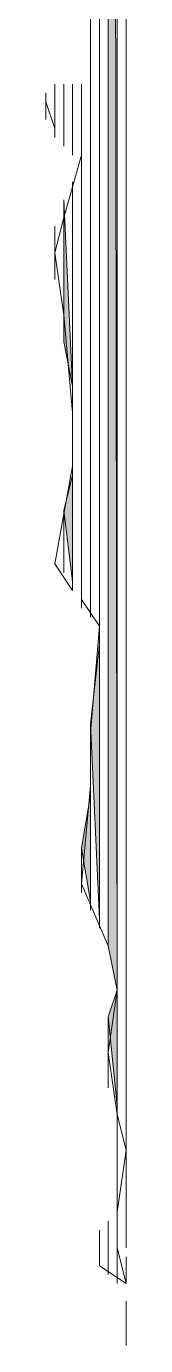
# Model space of a CAD drawing. Header units: millimetres. Extents: x -30643 to 86172, y -19411 to 63186.
# Drawn here: x 82399.9 to 82406.3, y -1929.2 to -1824.7 of the extents above; entities that cross this region are included whole.
import ezdxf

# ---------------------------------------------------------------- set-up
doc = ezdxf.new("R2010")
doc.units = ezdxf.units.MM

msp = doc.modelspace()

# ---------------------------------------------------------------- hatches: boundary and pattern name
h = msp.add_hatch(color=0)
h.dxf.hatch_style = 2
h.paths.add_polyline_path([(82404.87, -1897.5), (82405.57, -1901.02), (82404.87, -1448.56)])
h = msp.add_hatch(color=0)
h.dxf.hatch_style = 2
h.paths.add_polyline_path([(82401.35, -1849.65), (82402.05, -1853.17), (82401.35, -1838.4)])
h = msp.add_hatch(color=0)
h.dxf.hatch_style = 2
h.paths.add_polyline_path([(82401.35, -1847.54), (82401.35, -1849.65), (82401.35, -1839.1)])
h = msp.add_hatch(color=0)
h.dxf.hatch_style = 2
h.paths.add_polyline_path([(82402.05, -1869.36), (82402.05, -1855.28), (82402.05, -1859.51)])
h = msp.add_hatch(color=0)
h.dxf.hatch_style = 2
h.paths.add_polyline_path([(82402.05, -1868.65), (82402.05, -1860.21), (82401.35, -1863.02)])
h = msp.add_hatch(color=0)
h.dxf.hatch_style = 2
h.paths.add_polyline_path([(82404.16, -1895.39), (82404.16, -1873.58), (82403.46, -1879.91)])
h = msp.add_hatch(color=0)
h.dxf.hatch_style = 2
h.paths.add_polyline_path([(82403.46, -1893.99), (82403.46, -1885.54), (82402.75, -1889.76)])
h = msp.add_hatch(color=0)
h.dxf.hatch_style = 2
h.paths.add_polyline_path([(82405.57, -1910.17), (82405.57, -1901.02), (82404.87, -1903.13)])
h = msp.add_hatch(color=0)
h.dxf.hatch_style = 2
h.paths.add_polyline_path([(82404.87, -1908.76), (82404.87, -1903.13), (82404.87, -1905.95)])
h = msp.add_hatch(color=0)
h.dxf.hatch_style = 2
h.paths.add_polyline_path([(82405.57, -1923.54), (82405.57, -1915.1), (82405.57, -1917.21)])

# ---------------------------------------------------------------- linework, layer by layer
at = {"color": 0, "lineweight": 0}
for points in [[(82403.46, -1871.47), (82403.46, -1448.56)], [(82404.16, -1872.17), (82404.16, -1448.56)], [(82404.16, -1872.17), (82404.16, -1448.56)], [(82404.16, -1872.17), (82404.16, -1448.56)], [(82404.16, -1895.39), (82404.16, -1448.56)], [(82404.16, -1896.1), (82404.16, -1448.56)], [(82404.16, -1896.1), (82404.16, -1448.56)], [(82404.87, -1896.8), (82404.87, -1448.56)], [(82404.87, -1896.8), (82404.87, -1448.56)], [(82404.87, -1897.5), (82404.87, -1448.56)], [(82404.87, -1897.5), (82405.57, -1901.02), (82404.87, -1448.56)], [(82405.57, -1901.02), (82405.57, -1448.56)], [(82405.57, -1910.17), (82405.57, -1448.56)], [(82405.57, -1910.87), (82405.57, -1448.56)], [(82405.57, -1910.87), (82405.57, -1448.56)], [(82405.57, -1910.87), (82405.57, -1448.56)], [(82405.57, -1910.87), (82405.57, -1448.56)], [(82405.57, -1912.28), (82405.57, -1448.56)], [(82405.57, -1912.28), (82405.57, -1448.56)], [(82405.57, -1913.69), (82405.57, -1448.56)], [(82405.57, -1913.69), (82405.57, -1448.56)], [(82406.27, -1913.69), (82406.27, -1448.56)], [(82406.27, -1921.43), (82406.27, -1448.56)], [(82406.27, -1921.43), (82406.27, -1448.56)], [(82406.27, -1921.43), (82406.27, -1448.56)], [(82406.27, -1921.43), (82406.27, -1448.56)], [(82406.27, -1921.43), (82406.27, -1448.56)], [(82406.27, -1921.43), (82406.27, -1448.56)], [(82406.27, -1921.43), (82406.27, -1448.56)], [(82406.27, -1921.43), (82406.27, -1448.56)], [(82406.27, -1921.43), (82406.27, -1448.56)], [(82406.27, -1920.73), (82406.27, -1448.56)], [(82406.27, -1920.73), (82406.27, -1448.56)], [(82403.46, -1871.47), (82403.46, -1824.32)], [(82403.46, -1871.47), (82403.46, -1825.03)], [(82403.46, -1871.47), (82403.46, -1825.03)], [(82403.46, -1871.47), (82403.46, -1826.43)], [(82403.46, -1871.47), (82403.46, -1826.43)], [(82403.46, -1871.47), (82403.46, -1827.84)], [(82403.46, -1871.47), (82403.46, -1827.84)], [(82400.64, -1832.77), (82400.64, -1829.25)], [(82400.64, -1832.77), (82400.64, -1829.25)], [(82400.64, -1832.77), (82400.64, -1829.25)], [(82400.64, -1832.77), (82400.64, -1829.25)], [(82400.64, -1832.77), (82400.64, -1829.25)], [(82400.64, -1832.77), (82400.64, -1829.25)], [(82400.64, -1833.47), (82400.64, -1829.25)], [(82400.64, -1833.47), (82400.64, -1829.25)], [(82401.35, -1833.47), (82401.35, -1829.25)], [(82401.35, -1833.47), (82401.35, -1829.25)], [(82401.35, -1833.47), (82401.35, -1829.25)], [(82401.35, -1833.47), (82401.35, -1829.25)], [(82401.35, -1833.47), (82401.35, -1829.25)], [(82401.35, -1833.47), (82401.35, -1829.25)], [(82401.35, -1833.47), (82401.35, -1829.25)], [(82401.35, -1833.47), (82401.35, -1829.25)], [(82401.35, -1833.47), (82401.35, -1829.25)], [(82401.35, -1833.47), (82401.35, -1829.25)], [(82401.35, -1833.47), (82401.35, -1829.25)], [(82401.35, -1833.47), (82401.35, -1829.25)], [(82401.35, -1834.17), (82401.35, -1829.25)], [(82401.35, -1834.17), (82401.35, -1829.25)], [(82402.05, -1834.17), (82402.05, -1829.25)], [(82402.05, -1834.17), (82402.05, -1829.25)], [(82402.05, -1834.17), (82402.05, -1829.25)], [(82402.05, -1834.17), (82402.05, -1829.25)], [(82402.05, -1834.17), (82402.05, -1829.25)], [(82402.05, -1834.17), (82402.05, -1829.25)], [(82402.05, -1834.88), (82402.05, -1829.25)], [(82402.05, -1834.88), (82402.05, -1829.25)], [(82402.05, -1834.88), (82402.05, -1829.25)], [(82402.05, -1834.88), (82402.05, -1829.25)], [(82402.75, -1834.88), (82402.75, -1829.25)], [(82402.75, -1834.88), (82402.75, -1829.25)], [(82402.75, -1834.88), (82402.75, -1829.25)], [(82402.75, -1834.88), (82402.75, -1829.25)], [(82403.46, -1871.47), (82403.46, -1829.25)], [(82403.46, -1871.47), (82403.46, -1829.25)], [(82399.94, -1832.06), (82399.94, -1829.95)], [(82399.94, -1832.06), (82399.94, -1829.95)], [(82399.94, -1832.06), (82399.94, -1829.95)], [(82399.94, -1832.06), (82399.94, -1829.95)], [(82400.64, -1832.77), (82400.64, -1829.95)], [(82400.64, -1832.77), (82400.64, -1829.95)], [(82400.64, -1832.77), (82400.64, -1829.95)], [(82400.64, -1832.77), (82400.64, -1829.95)], [(82400.64, -1832.77), (82400.64, -1829.95)], [(82400.64, -1832.77), (82400.64, -1829.95)], [(82402.75, -1834.88), (82402.75, -1829.95)], [(82402.75, -1834.88), (82402.75, -1829.95)], [(82402.75, -1834.88), (82402.75, -1829.95)], [(82402.75, -1834.88), (82402.75, -1829.95)], [(82402.75, -1834.88), (82402.75, -1829.95)], [(82402.75, -1834.88), (82402.75, -1829.95)], [(82402.75, -1834.88), (82402.75, -1829.95)], [(82402.75, -1870.76), (82402.75, -1829.95)], [(82402.75, -1870.76), (82402.75, -1829.95)], [(82402.75, -1870.76), (82402.75, -1829.95)], [(82403.46, -1870.76), (82403.46, -1829.95)], [(82403.46, -1870.76), (82403.46, -1829.95)], [(82402.75, -1870.76), (82402.75, -1834.88)], [(82402.75, -1870.06), (82402.75, -1835.58)], [(82402.75, -1870.06), (82402.75, -1835.58)], [(82402.75, -1870.06), (82402.75, -1835.58)], [(82402.75, -1870.06), (82402.75, -1835.58)], [(82402.75, -1870.06), (82402.75, -1835.58)], [(82402.75, -1870.06), (82402.75, -1835.58)], [(82402.05, -1854.58), (82402.05, -1836.99)], [(82402.05, -1854.58), (82402.05, -1836.99)], [(82402.05, -1855.28), (82402.05, -1836.99)], [(82402.05, -1869.36), (82402.05, -1836.99)], [(82402.05, -1869.36), (82402.05, -1836.99)], [(82402.05, -1869.36), (82402.05, -1836.99)], [(82402.05, -1869.36), (82402.05, -1836.99)], [(82402.05, -1869.36), (82402.05, -1836.99)], [(82402.75, -1869.36), (82402.75, -1836.28)], [(82402.75, -1869.36), (82402.75, -1836.28)], [(82402.75, -1869.36), (82402.75, -1836.28)], [(82402.75, -1869.36), (82402.75, -1836.28)], [(82402.05, -1853.17), (82402.05, -1837.69)], [(82402.05, -1853.17), (82402.05, -1837.69)], [(82401.35, -1849.65), (82401.35, -1838.4)], [(82401.35, -1849.65), (82402.05, -1853.17), (82401.35, -1838.4)], [(82401.35, -1847.54), (82401.35, -1839.1)], [(82401.35, -1847.54), (82401.35, -1839.1)], [(82401.35, -1847.54), (82401.35, -1839.1)], [(82401.35, -1847.54), (82401.35, -1839.1)], [(82401.35, -1847.54), (82401.35, -1839.1)], [(82401.35, -1847.54), (82401.35, -1849.65), (82401.35, -1839.1)], [(82401.35, -1845.43), (82401.35, -1839.8)], [(82401.35, -1845.43), (82401.35, -1839.8)], [(82401.35, -1845.43), (82401.35, -1839.8)], [(82401.35, -1845.43), (82401.35, -1839.8)], [(82401.35, -1846.14), (82401.35, -1839.8)], [(82401.35, -1846.14), (82401.35, -1839.8)], [(82400.64, -1844.73), (82400.64, -1840.51)], [(82400.64, -1844.73), (82400.64, -1840.51)], [(82402.05, -1869.36), (82402.05, -1855.28), (82402.05, -1859.51)], [(82402.05, -1869.36), (82402.05, -1859.51)], [(82402.05, -1869.36), (82402.05, -1859.51)], [(82402.05, -1868.65), (82402.05, -1860.21), (82401.35, -1863.02)], [(82402.05, -1868.65), (82402.05, -1860.21)], [(82401.35, -1867.95), (82401.35, -1863.02)], [(82401.35, -1867.95), (82401.35, -1863.02)], [(82401.35, -1867.95), (82401.35, -1864.43)], [(82401.35, -1867.95), (82401.35, -1864.43)], [(82401.35, -1867.25), (82401.35, -1865.13)], [(82401.35, -1867.25), (82401.35, -1865.13)], [(82401.35, -1867.25), (82401.35, -1865.13)], [(82401.35, -1867.25), (82401.35, -1865.13)], [(82404.16, -1895.39), (82404.16, -1872.17)], [(82404.16, -1895.39), (82404.16, -1873.58), (82403.46, -1879.91)], [(82404.16, -1895.39), (82404.16, -1873.58)], [(82403.46, -1894.69), (82403.46, -1879.91)], [(82403.46, -1894.69), (82403.46, -1879.91)], [(82403.46, -1894.69), (82403.46, -1880.62)], [(82403.46, -1894.69), (82403.46, -1880.62)], [(82403.46, -1893.99), (82403.46, -1882.02)], [(82403.46, -1893.99), (82403.46, -1882.02)], [(82403.46, -1893.99), (82403.46, -1883.43)], [(82403.46, -1893.99), (82403.46, -1883.43)], [(82403.46, -1893.99), (82403.46, -1884.84)], [(82403.46, -1893.99), (82403.46, -1884.84)], [(82403.46, -1893.99), (82403.46, -1885.54), (82402.75, -1889.76)], [(82403.46, -1893.99), (82403.46, -1885.54)], [(82402.75, -1893.28), (82402.75, -1889.76)], [(82402.75, -1893.28), (82402.75, -1889.76)], [(82402.75, -1893.28), (82402.75, -1891.17)], [(82402.75, -1893.28), (82402.75, -1891.17)], [(82405.57, -1910.17), (82405.57, -1901.02), (82404.87, -1903.13)], [(82404.87, -1908.76), (82404.87, -1903.13), (82404.87, -1905.95)], [(82404.87, -1908.76), (82404.87, -1903.13)], [(82405.57, -1924.24), (82405.57, -1913.69)], [(82405.57, -1921.43), (82405.57, -1913.69)], [(82406.27, -1921.43), (82406.27, -1913.69)], [(82405.57, -1923.54), (82405.57, -1915.1), (82405.57, -1917.21)], [(82405.57, -1923.54), (82405.57, -1915.1)], [(82405.57, -1923.54), (82405.57, -1917.21)], [(82405.57, -1923.54), (82405.57, -1917.21)], [(82404.87, -1922.84), (82404.87, -1919.32)], [(82404.87, -1922.84), (82404.87, -1919.32)], [(82404.87, -1923.54), (82404.87, -1919.32)], [(82404.87, -1923.54), (82404.87, -1919.32)], [(82405.57, -1923.54), (82405.57, -1918.61)], [(82405.57, -1923.54), (82405.57, -1918.61)], [(82405.57, -1923.54), (82405.57, -1918.61)], [(82405.57, -1923.54), (82405.57, -1918.61)], [(82404.16, -1922.84), (82404.16, -1920.02)], [(82404.16, -1922.84), (82404.16, -1920.02)], [(82404.16, -1920.73), (82404.16, -1922.84)], [(82405.57, -1924.24), (82405.57, -1921.43)], [(82406.27, -1924.24), (82406.27, -1922.13)], [(82406.27, -1924.24), (82406.27, -1922.13)], [(82406.27, -1924.24), (82406.27, -1922.13)], [(82406.27, -1924.24), (82406.27, -1922.13)], [(82406.27, -1924.24), (82406.27, -1922.13)], [(82406.27, -1924.24), (82406.27, -1922.13)], [(82406.27, -1924.24), (82406.27, -1922.13)], [(82406.27, -1929.17), (82406.27, -1925.65)], [(82406.27, -1929.17), (82406.27, -1925.65)], [(82406.27, -1929.17), (82406.27, -1925.65)], [(82406.27, -1929.17), (82406.27, -1925.65)], [(82406.27, -1929.17), (82406.27, -1925.65)], [(82406.27, -1929.17), (82406.27, -1925.65)], [(82406.27, -1929.17), (82406.27, -1927.06)], [(82406.27, -1929.17), (82406.27, -1927.06)]]:
    msp.add_lwpolyline(points, close=True, dxfattribs=at)
for points in [[(82403.46, -1824.32), (82403.46, -1826.43)], [(82403.46, -1827.84), (82403.46, -1829.95)], [(82399.94, -1830.65), (82400.64, -1832.77)], [(82402.75, -1834.88), (82401.35, -1839.8)], [(82401.35, -1839.8), (82400.64, -1842.62)], [(82400.64, -1842.62), (82401.35, -1847.54)], [(82401.35, -1847.54), (82402.05, -1855.28)], [(82402.05, -1855.28), (82402.05, -1859.51)], [(82402.05, -1859.51), (82400.64, -1867.25)], [(82400.64, -1867.25), (82402.05, -1869.36)], [(82402.75, -1870.06), (82404.16, -1872.17)], [(82404.16, -1872.17), (82403.46, -1880.62)], [(82403.46, -1880.62), (82403.46, -1884.84)], [(82403.46, -1884.84), (82402.75, -1892.58)], [(82402.75, -1892.58), (82404.87, -1897.5)], [(82404.87, -1897.5), (82405.57, -1901.02)], [(82405.57, -1901.02), (82404.87, -1905.95)], [(82404.87, -1905.95), (82405.57, -1910.87)], [(82405.57, -1910.87), (82406.27, -1913.69)], [(82406.27, -1913.69), (82405.57, -1918.61)], [(82404.16, -1920.02), (82404.16, -1922.84)], [(82406.27, -1924.24), (82405.57, -1921.43)], [(82404.16, -1922.84), (82406.27, -1924.24)]]:
    msp.add_lwpolyline(points, dxfattribs=at)

doc.saveas('drawing.dxf')
